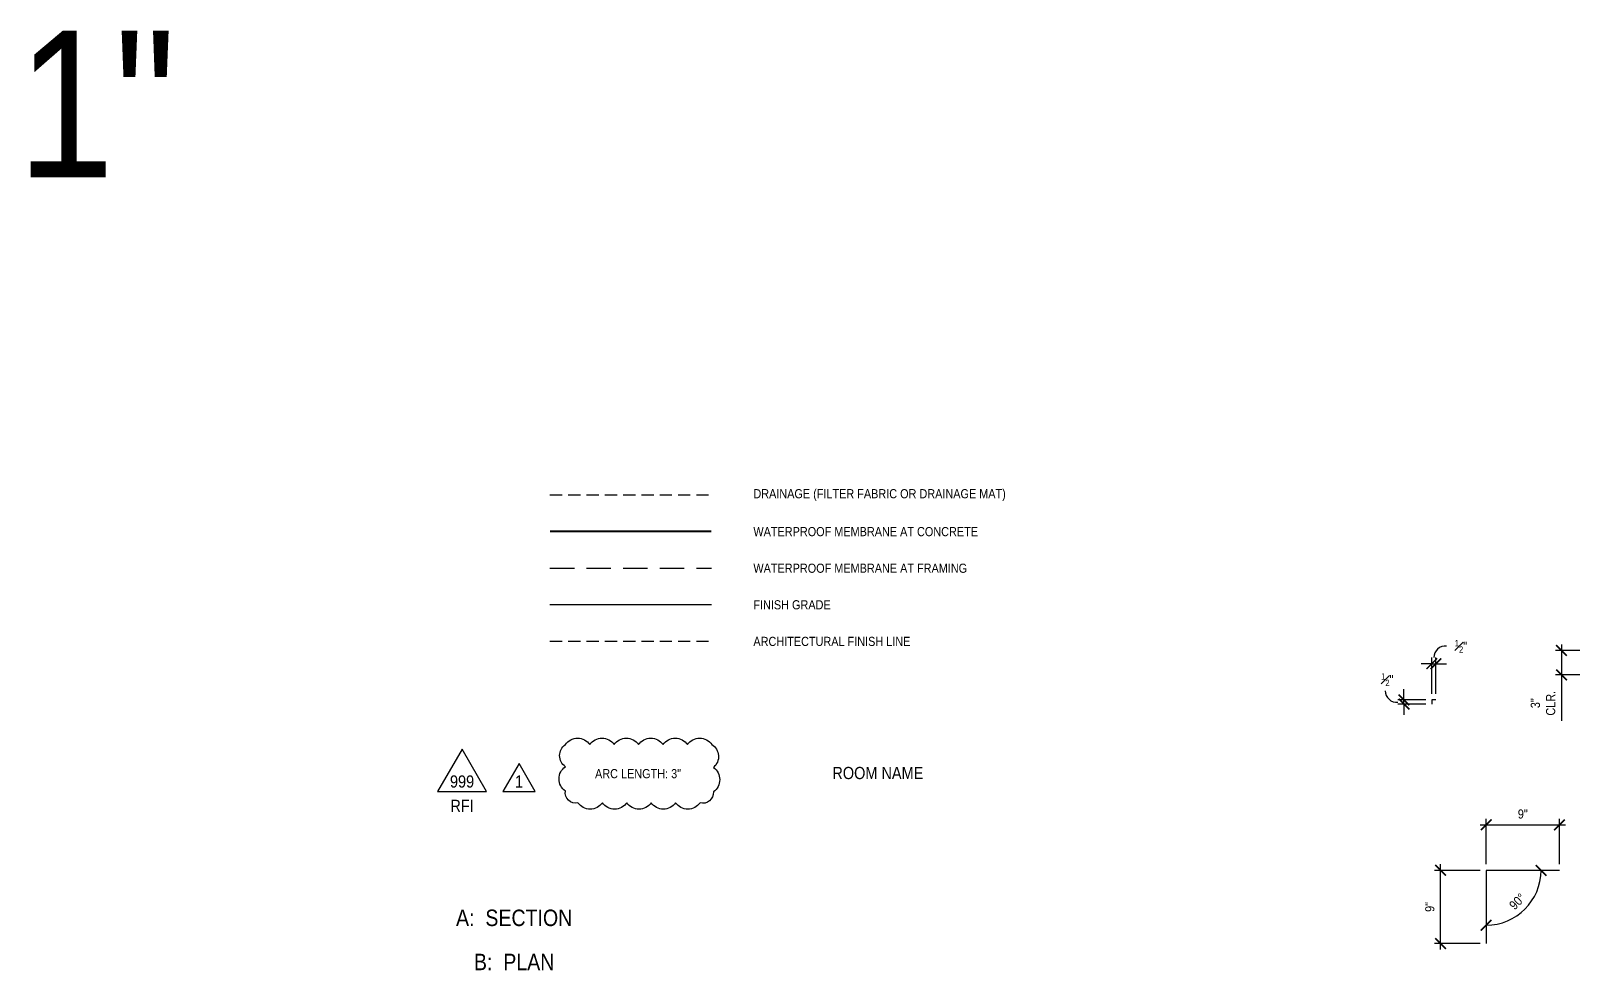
# Model space of a CAD drawing. Header units: inches. Extents: x -2661 to 42767, y -1222 to 9099.
# Drawn here: x 39406.6 to 39596.1, y 1632.9 to 1748.4 of the extents above; entities that cross this region are included whole.
import ezdxf
from ezdxf.enums import TextEntityAlignment as Align

# ---------------------------------------------------------------- set-up
doc = ezdxf.new("R2010")
doc.units = ezdxf.units.IN
doc.header["$LTSCALE"] = 12
doc.header["$MEASUREMENT"] = 0
doc.header["$PDMODE"] = 3
doc.linetypes.add('HIDDEN', pattern=[0.375, 0.25, -0.125])
doc.linetypes.add('HIDDEN2', pattern=[0.1875, 0.125, -0.0625])
doc.layers.get('0').update_dxf_attribs({"linetype": 'CONTINUOUS'})
doc.layers.get('DefPoints').update_dxf_attribs({"color": 251, "linetype": 'CONTINUOUS'})
for name, color, linetype in [('S-ANNO-DIMS', 2, 'CONTINUOUS'), ('S-ANNO-NOTE', 4, 'CONTINUOUS'), ('S-ARCH-FINISHES', 1, 'HIDDEN2'), ('S-GRADE', 3, 'CONTINUOUS'), ('S-MEMBRANE', 6, 'HIDDEN'), ('S-REV-1', 2, 'CONTINUOUS'), ('S-REV-DELTA', 2, 'CONTINUOUS'), ('S-ROOM-NAME', 251, 'CONTINUOUS')]:
    doc.layers.add(name, color=color, linetype=linetype)
doc.layers.add('S-ANNO-GRID-NONPLOT', color=251, linetype='CONTINUOUS', plot=False)
doc.layers.add('S-ANNO-NONPLOT', color=253, linetype='CONTINUOUS', plot=False, transparency=0.5)
doc.styles.add('Arial', font='arial.ttf', dxfattribs={"width": 0.85})
doc.dimstyles.new('DIM-12_Se', dxfattribs={"dimscale": 12, "dimtxt": 0.09375, "dimasz": 0.109375, "dimexe": 0.0625, "dimexo": 0.0625, "dimgap": 0.0625, "dimtad": 1, "dimdec": 4, "dimzin": 11, "dimdsep": 46, "dimlunit": 4, "dimtxsty": 'Arial', "dimblk": 'ARCHTICK', "dimcen": 0.125, "dimdle": 0.0625, "dimclrd": 256, "dimclre": 256, "dimclrt": 4, "dimadec": 0, "dimazin": 0, "dimtfac": 0.75, "dimtdec": 4, "dimtmove": 0, "dimatfit": 3, "dimfxl": 1, "dimfrac": 1, "dimtolj": 1, "dimtzin": 0, "dimarcsym": 0})

# ---------------------------------------------------------------- blocks, each defined once
blk = doc.blocks.new('_ARCHTICK')
at = {"color": 0, "linetype": 'ByBlock', "const_width": 0.15}
blk.add_lwpolyline([(-0.5, -0.5), (0.5, 0.5)], dxfattribs=at)
blk = doc.blocks.new('*D1527')
at = {"layer": 'DefPoints', "color": 0, "transparency": 16777216}
for p in [(39575.4, 1666.08), (39578.82, 1666.08), (39578.82, 1665.58)]:
    blk.add_point(p, dxfattribs=at)
at = {"layer": 'S-ANNO-DIMS', "lineweight": -2, "transparency": 16777216}
for p, q in [((39575.4, 1666.08), (39575.4, 1667.39)), ((39578.07, 1666.08), (39574.65, 1666.08)), ((39578.07, 1665.58), (39574.65, 1665.58)), ((39575.4, 1665.58), (39575.4, 1666.08)), ((39575.4, 1665.58), (39575.4, 1664.27))]:
    blk.add_line(p, q, dxfattribs=at)
at = {"layer": 'S-ANNO-DIMS', "lineweight": -2, "transparency": 16777216, "xscale": 1.3125, "yscale": 1.3125, "zscale": 1.3125}
for p, rotation in [((39575.4, 1666.08), 270), ((39575.4, 1665.58), 90)]:
    blk.add_blockref('_ARCHTICK', p, dxfattribs=dict(at, rotation=rotation))
blk = doc.blocks.new('*D1528')
at = {"layer": 'DefPoints', "color": 0, "transparency": 16777216}
for p in [(39579.32, 1670.54), (39578.82, 1666.08), (39579.32, 1666.08)]:
    blk.add_point(p, dxfattribs=at)
at = {"layer": 'S-ANNO-DIMS', "lineweight": -2, "transparency": 16777216}
for p, q in [((39578.82, 1666.83), (39578.82, 1671.29)), ((39579.32, 1666.83), (39579.32, 1671.29)), ((39578.82, 1670.54), (39577.51, 1670.54)), ((39578.82, 1670.54), (39579.32, 1670.54)), ((39579.32, 1670.54), (39580.63, 1670.54))]:
    blk.add_line(p, q, dxfattribs=at)
at = {"layer": 'S-ANNO-DIMS', "lineweight": -2, "transparency": 16777216, "xscale": 1.3125, "yscale": 1.3125, "zscale": 1.3125}
blk.add_blockref('_ARCHTICK', (39578.82, 1670.54), dxfattribs=at)
at = {"layer": 'S-ANNO-DIMS', "lineweight": -2, "transparency": 16777216, "xscale": 1.3125, "yscale": 1.3125, "zscale": 1.3125, "rotation": 180}
blk.add_blockref('_ARCHTICK', (39579.32, 1670.54), dxfattribs=at)
blk = doc.blocks.new('*D1513')
at = {"layer": 'DefPoints', "color": 0, "transparency": 16777216}
for p in [(39579.9, 1645.13), (39585.5, 1645.13), (39585.5, 1636.13)]:
    blk.add_point(p, dxfattribs=at)
at = {"layer": 'S-ANNO-DIMS', "lineweight": -2, "transparency": 16777216}
for p, q in [((39584.75, 1645.13), (39579.15, 1645.13)), ((39579.9, 1635.38), (39579.9, 1645.88)), ((39584.75, 1636.13), (39579.15, 1636.13))]:
    blk.add_line(p, q, dxfattribs=at)
at = {"layer": 'S-ANNO-DIMS', "lineweight": -2, "transparency": 16777216, "xscale": 1.3125, "yscale": 1.3125, "zscale": 1.3125}
for p, rotation in [((39579.9, 1645.13), 90), ((39579.9, 1636.13), 270)]:
    blk.add_blockref('_ARCHTICK', p, dxfattribs=dict(at, rotation=rotation))
at = {"layer": 'S-ANNO-DIMS', "color": 4, "transparency": 16777216, "insert": (39578.58, 1640.63), "char_height": 1.125, "attachment_point": 5, "rotation": 90, "style": 'Arial'}
blk.add_mtext('\\A1;9"', dxfattribs=at)
blk = doc.blocks.new('*D1514')
at = {"layer": 'DefPoints', "color": 0, "transparency": 16777216}
for p in [(39594.5, 1650.73), (39585.5, 1645.13), (39594.5, 1645.13)]:
    blk.add_point(p, dxfattribs=at)
at = {"layer": 'S-ANNO-DIMS', "lineweight": -2, "transparency": 16777216}
for p, q in [((39584.75, 1650.73), (39595.25, 1650.73)), ((39585.5, 1645.88), (39585.5, 1651.48)), ((39594.5, 1645.88), (39594.5, 1651.48))]:
    blk.add_line(p, q, dxfattribs=at)
at = {"layer": 'S-ANNO-DIMS', "lineweight": -2, "transparency": 16777216, "xscale": 1.3125, "yscale": 1.3125, "zscale": 1.3125, "rotation": 180}
blk.add_blockref('_ARCHTICK', (39585.5, 1650.73), dxfattribs=at)
at = {"layer": 'S-ANNO-DIMS', "lineweight": -2, "transparency": 16777216, "xscale": 1.3125, "yscale": 1.3125, "zscale": 1.3125}
blk.add_blockref('_ARCHTICK', (39594.5, 1650.73), dxfattribs=at)
at = {"layer": 'S-ANNO-DIMS', "color": 4, "transparency": 16777216, "insert": (39590, 1652.05), "char_height": 1.125, "attachment_point": 5, "style": 'Arial'}
blk.add_mtext('\\A1;9"', dxfattribs=at)
blk = doc.blocks.new('*D1633')
at = {"layer": 'DefPoints', "color": 0, "transparency": 16777216}
for p in [(39585.5, 1645.13), (39585.5, 1645.13), (39594.5, 1645.13), (39588.87, 1639.29), (39585.5, 1636.13)]:
    blk.add_point(p, dxfattribs=at)
at = {"layer": 'S-ANNO-DIMS', "lineweight": -2, "transparency": 16777216}
blk.add_arc((39585.5, 1645.13), 6.74, 270, 0, dxfattribs=at)
at = {"layer": 'S-ANNO-DIMS', "lineweight": -2, "transparency": 16777216, "xscale": 1.3125, "yscale": 1.3125, "zscale": 1.3125}
for p, rotation in [((39592.24, 1645.13), 90), ((39585.5, 1638.38), 180)]:
    blk.add_blockref('_ARCHTICK', p, dxfattribs=dict(at, rotation=rotation))
at = {"layer": 'S-ANNO-DIMS', "color": 4, "transparency": 16777216, "insert": (39589.33, 1641.3), "char_height": 1.125, "attachment_point": 5, "rotation": 45, "style": 'Arial'}
blk.add_mtext('\\A1;90°', dxfattribs=at)
blk = doc.blocks.new('*D1515')
at = {"layer": 'DefPoints', "color": 0, "transparency": 16777216}
for p in [(39598.7, 1672.17), (39594.76, 1669.17), (39598.7, 1669.17)]:
    blk.add_point(p, dxfattribs=at)
at = {"layer": 'S-ANNO-DIMS', "lineweight": -2, "transparency": 16777216}
for p, q in [((39594.76, 1672.92), (39594.76, 1669.17)), ((39597.95, 1672.17), (39594.01, 1672.17)), ((39597.95, 1669.17), (39594.01, 1669.17)), ((39594.76, 1669.17), (39594.76, 1663.5))]:
    blk.add_line(p, q, dxfattribs=at)
at = {"layer": 'S-ANNO-DIMS', "lineweight": -2, "transparency": 16777216, "xscale": 1.3125, "yscale": 1.3125, "zscale": 1.3125}
for p, rotation in [((39594.76, 1672.17), 90), ((39594.76, 1669.17), 270)]:
    blk.add_blockref('_ARCHTICK', p, dxfattribs=dict(at, rotation=rotation))
at = {"layer": 'S-ANNO-DIMS', "color": 4, "transparency": 16777216, "insert": (39592.49, 1665.68), "char_height": 1.125, "attachment_point": 5, "rotation": 90, "style": 'Arial'}
blk.add_mtext('\\A1;3"\\PCLR.', dxfattribs=at)
blk = doc.blocks.new('REV DELTA')
blk.add_lwpolyline([(2, 0), (0, 3.46), (-2, 0)], close=True)
at = {"style": 'Arial', "width": 0.85}
blk.add_attdef('1', text='', height=1.5, dxfattribs=at).set_placement((0, 1.23), align=Align.MIDDLE)
blk = doc.blocks.new('RevDelta_CA')
blk.add_lwpolyline([(12, 0), (0, 20.79), (-12, 0)], close=True)
at = {"style": 'Arial', "width": 0.85}
for tag, p in [('NUMBER', (0, 4.92)), ('TYPE', (0, -7.08))]:
    blk.add_attdef(tag, text='', height=6, dxfattribs=at).set_placement(p, align=Align.MIDDLE_CENTER)

msp = doc.modelspace()

# ---------------------------------------------------------------- linework, layer by layer
at = {"layer": 'S-ANNO-DIMS'}
for centre, start, end in [((39580.4764, 1671.29817), 83.5851216, 180.5344352), ((39574.50372, 1667.20888), 179.4655648, 276.4148784)]:
    msp.add_arc(centre, 1.40586, start, end, dxfattribs=at)
at = {"layer": 'S-ANNO-NONPLOT'}
for points in [[(39579.32133, 1666.08019), (39578.82133, 1666.08019), (39578.82133, 1665.58019)], [(39594.49843, 1645.12794), (39585.49843, 1645.12794), (39585.49843, 1636.12794)]]:
    msp.add_lwpolyline(points, dxfattribs=at)
at = {"layer": 'S-ARCH-FINISHES'}
msp.add_line((39470.43669, 1673.30442), (39490.2756, 1673.30442), dxfattribs=at)
at = {"layer": 'S-GRADE'}
msp.add_line((39470.43669, 1677.80442), (39490.2756, 1677.80442), dxfattribs=at)
at = {"layer": 'S-MEMBRANE', "color": 2, "linetype": 'HIDDEN2'}
msp.add_line((39470.43669, 1691.30442), (39490.2756, 1691.30442), dxfattribs=at)
at = {"layer": 'S-MEMBRANE'}
msp.add_line((39470.43669, 1682.30442), (39490.2756, 1682.30442), dxfattribs=at)
at = {"layer": 'S-MEMBRANE', "color": 4, "linetype": 'HIDDEN2', "const_width": 0.25}
msp.add_lwpolyline([(39470.43669, 1686.80442), (39490.2756, 1686.80442)], dxfattribs=at)
at = {"layer": 'S-REV-1'}
msp.add_lwpolyline([(39472.33198, 1660.59848, -0.52056705), (39475.33198, 1660.59848, -0.52056705), (39478.33198, 1660.59848, -0.52056705), (39481.33198, 1660.59848, -0.52056705), (39484.33198, 1660.59848, -0.52056705), (39487.33198, 1660.59848, -0.52056705), (39490.33198, 1660.59848, -0.52056705), (39490.52047, 1657.78697, -0.52056705), (39490.52047, 1654.78697, -0.52056705), (39488.8801, 1653.42734, -0.52056705), (39485.8801, 1653.42734, -0.52056705), (39482.8801, 1653.42734, -0.52056705), (39479.8801, 1653.42734, -0.52056705), (39476.8801, 1653.42734, -0.52056705), (39473.8801, 1653.42734, -0.52056705), (39472.33198, 1654.87922, -0.52056705), (39472.33198, 1657.87922, -0.52056705)], format="xyb", close=True, dxfattribs=at)

# ---------------------------------------------------------------- block references
at = {"layer": 'S-REV-DELTA', "xscale": 0.25, "yscale": 0.25, "zscale": 0.25}
msp.add_blockref('RevDelta_CA', (39459.6359, 1654.82682), dxfattribs=at).add_auto_attribs({'NUMBER': '999', 'TYPE': 'RFI'})
at = {"layer": 'S-REV-DELTA'}
msp.add_blockref('REV DELTA', (39466.63604, 1654.82682), dxfattribs=at).add_auto_attribs({'1': '1'})

# ---------------------------------------------------------------- texts
at = {"layer": 'S-ANNO-DIMS', "color": 4, "char_height": 1.125, "style": 'Arial'}
for insert, width, attachment_point in [((39581.63968, 1673.45888), 22.5039397, 1), ((39574.10377, 1669.37154), 22.5302798, 3)]:
    msp.add_mtext('\\A1;{\\H0.7x;\\S1#2;}"', dxfattribs=dict(at, insert=insert, width=width, attachment_point=attachment_point))
at = {"layer": 'S-ANNO-GRID-NONPLOT', "color": 191, "insert": (39405.0072, 1748.36325), "char_height": 18, "width": 59.0975878, "attachment_point": 1, "style": 'Arial'}
msp.add_mtext('1"', dxfattribs=at)
at = {"layer": 'S-ANNO-NOTE', "color": 191, "char_height": 1.125, "width": 42.2074881, "attachment_point": 4, "style": 'Arial'}
for s, insert in [('DRAINAGE (FILTER FABRIC OR DRAINAGE MAT)', (39495.43937, 1691.2752)), ('WATERPROOF MEMBRANE AT CONCRETE', (39495.43937, 1686.7752)), ('WATERPROOF MEMBRANE AT FRAMING', (39495.43937, 1682.2752)), ('FINISH GRADE', (39495.43937, 1677.7752)), ('ARCHITECTURAL FINISH LINE', (39495.43937, 1673.2752))]:
    msp.add_mtext(s, dxfattribs=dict(at, insert=insert))
at = {"layer": 'S-ANNO-NOTE', "insert": (39481.26286, 1657.01291), "char_height": 1.125, "width": 29.4226747, "attachment_point": 5, "style": 'Arial'}
msp.add_mtext('ARC LENGTH: 3"', dxfattribs=at)
at = {"layer": 'S-ANNO-NOTE', "color": 6, "char_height": 2.025, "width": 31.0800653, "attachment_point": 8, "style": 'Arial'}
for s, insert in [('A:  SECTION', (39466.03782, 1638.2504)), ('B:  PLAN', (39466.03782, 1632.85383))]:
    msp.add_mtext(s, dxfattribs=dict(at, insert=insert))
at = {"layer": 'S-ROOM-NAME', "insert": (39510.73601, 1657.08845), "char_height": 1.5, "width": 11.1819065, "attachment_point": 5, "style": 'Arial'}
msp.add_mtext('ROOM NAME', dxfattribs=at)

# ---------------------------------------------------------------- dimensions: what is measured, and where the dimension line sits
at = {"layer": 'S-ANNO-DIMS'}
dim = msp.add_linear_dim(base=(39594.75917, 1669.16923), p1=(39598.70294, 1672.16923), p2=(39598.70294, 1669.16923), angle=90, text='<>\\PCLR.', dimstyle='DIM-12_Se', dxfattribs=at)
dim.commit()
dim.dimension.update_dxf_attribs({"geometry": '*D1515', "text_midpoint": (39592.48768, 1665.67627)})
dim = msp.add_linear_dim(base=(39579.32133, 1670.53674), p1=(39578.82133, 1666.08019), p2=(39579.32133, 1666.08019), text=' ', dimstyle='DIM-12_Se', dxfattribs=at)
dim.commit()
dim.dimension.update_dxf_attribs({"geometry": '*D1528', "text_midpoint": (39579.07133, 1670.53674), "dimtype": 160})
dim = msp.add_linear_dim(base=(39575.40449, 1666.08019), p1=(39578.82133, 1665.58019), p2=(39578.82133, 1666.08019), angle=90, text=' ', dimstyle='DIM-12_Se', dxfattribs=at)
dim.commit()
dim.dimension.update_dxf_attribs({"geometry": '*D1527', "text_midpoint": (39575.40449, 1665.83019), "dimtype": 160})
for base, p1, p2, angle, picture, middle in [((39594.49843, 1650.72657), (39585.49843, 1645.12794), (39594.49843, 1645.12794), 180, '*D1514', (39589.99843, 1652.05097)), ((39579.8998, 1645.12794), (39585.49843, 1636.12794), (39585.49843, 1645.12794), 270, '*D1513', (39578.57541, 1640.62794))]:
    dim = msp.add_linear_dim(base=base, p1=p1, p2=p2, angle=angle, dimstyle='DIM-12_Se', dxfattribs=at)
    dim.commit()
    dim.dimension.update_dxf_attribs({"geometry": picture, "text_midpoint": middle})
dim = msp.add_angular_dim_2l(base=(39588.87012, 1639.28801), line1=((39594.49843, 1645.12794), (39585.49843, 1645.12794)), line2=((39585.49843, 1645.12794), (39585.49843, 1636.12794)), dimstyle='DIM-12_Se', dxfattribs=at)
dim.commit()
dim.dimension.update_dxf_attribs({"geometry": '*D1633', "text_midpoint": (39589.33023, 1641.29614)})

doc.saveas('drawing.dxf')
